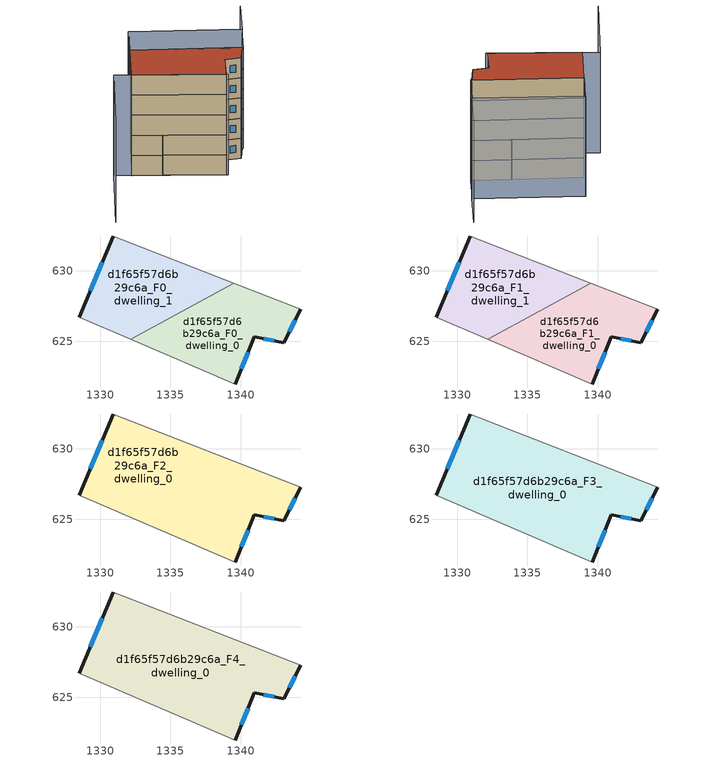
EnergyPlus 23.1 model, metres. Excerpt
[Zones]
d1f65f57d6b29c6a_F0_dwelling_0
 floor ground (EU_floor_Construction): 1344.27,627.26 1343.09,624.89 1340.97,625.31 1339.63,621.95 1332.18,625.14 1339.52,629.12 z0
 wall outside (EU_wall_Construction): 1339.63,621.95 1340.97,625.31 1343.09,624.89 1344.27,627.26 z0:3
 wall adiabatic (EU_wall_Construction): 1332.18,625.14 1339.63,621.95 / 1344.27,627.26 1339.52,629.12 z0:3
 wall to d1f65f57d6b29c6a_F0_dwelling_1 (EU_wall_Construction): 1339.52,629.12 1332.18,625.14 z0:3
 window (EU_Window_Construction): 1343.47,625.66 1343.88,626.49 / 1341.66,625.17 1342.4,625.03 / 1340.06,623.04 1340.53,624.22 z0.98:2.02
d1f65f57d6b29c6a_F0_dwelling_1
 floor ground (EU_floor_Construction): 1339.52,629.12 1332.18,625.14 1328.53,626.7 1330.93,632.49 z0
 wall outside (EU_wall_Construction): 1330.93,632.49 1328.53,626.7 z0:3
 wall adiabatic (EU_wall_Construction): 1339.52,629.12 1330.93,632.49 / 1328.53,626.7 1332.18,625.14 z0:3
 window (EU_Window_Construction): 1330.15,630.61 1329.31,628.58 z0.98:2.02
d1f65f57d6b29c6a_F1_dwelling_0
 floor to d1f65f57d6b29c6a_F0_dwelling_0 (EU_floor_Construction): 1344.27,627.26 1343.09,624.89 1340.97,625.31 1339.63,621.95 1332.18,625.14 1339.52,629.12 z3
 wall outside (EU_wall_Construction): 1339.63,621.95 1340.97,625.31 1343.09,624.89 1344.27,627.26 z3:6
 wall adiabatic (EU_wall_Construction): 1332.18,625.14 1339.63,621.95 / 1344.27,627.26 1339.52,629.12 z3:6
 wall to d1f65f57d6b29c6a_F1_dwelling_1 (EU_wall_Construction): 1339.52,629.12 1332.18,625.14 z3:6
 window (EU_Window_Construction): 1343.47,625.66 1343.88,626.49 / 1341.66,625.17 1342.4,625.03 / 1340.06,623.04 1340.53,624.22 z3.98:5.02
d1f65f57d6b29c6a_F1_dwelling_1
 floor to d1f65f57d6b29c6a_F0_dwelling_1 (EU_floor_Construction): 1339.52,629.12 1332.18,625.14 1328.53,626.7 1330.93,632.49 z3
 wall outside (EU_wall_Construction): 1330.93,632.49 1328.53,626.7 z3:6
 wall adiabatic (EU_wall_Construction): 1339.52,629.12 1330.93,632.49 / 1328.53,626.7 1332.18,625.14 z3:6
 window (EU_Window_Construction): 1330.15,630.61 1329.31,628.58 z3.98:5.02
d1f65f57d6b29c6a_F2_dwelling_0
 floor to d1f65f57d6b29c6a_F1_dwelling_0 (EU_floor_Construction): 1344.27,627.26 1343.09,624.89 1340.97,625.31 1339.63,621.95 1332.18,625.14 1339.52,629.12 z6
 floor to d1f65f57d6b29c6a_F1_dwelling_1 (EU_floor_Construction): 1339.52,629.12 1332.18,625.14 1328.53,626.7 1330.93,632.49 z6
 wall outside (EU_wall_Construction): 1339.63,621.95 1340.97,625.31 1343.09,624.89 1344.27,627.26 / 1330.93,632.49 1328.53,626.7 z6:9
 wall adiabatic (EU_wall_Construction): 1328.53,626.7 1339.63,621.95 / 1344.27,627.26 1330.93,632.49 z6:9
 window (EU_Window_Construction): 1341.66,625.17 1342.4,625.03 / 1340.06,623.04 1340.53,624.22 / 1330.15,630.61 1329.31,628.58 / 1343.47,625.66 1343.88,626.49 z6.98:8.02
d1f65f57d6b29c6a_F3_dwelling_0
 floor to d1f65f57d6b29c6a_F2_dwelling_0 (EU_floor_Construction): 1344.27,627.26 1343.09,624.89 1340.97,625.31 1339.63,621.95 1328.53,626.7 1330.93,632.49 z9
 wall outside (EU_wall_Construction): 1339.63,621.95 1340.97,625.31 1343.09,624.89 1344.27,627.26 / 1330.93,632.49 1328.53,626.7 z9:12
 wall adiabatic (EU_wall_Construction): 1328.53,626.7 1339.63,621.95 / 1344.27,627.26 1330.93,632.49 z9:12
 window (EU_Window_Construction): 1341.66,625.17 1342.4,625.03 / 1340.06,623.04 1340.53,624.22 / 1330.15,630.61 1329.31,628.58 / 1343.47,625.66 1343.88,626.49 z9.98:11.02
d1f65f57d6b29c6a_F4_dwelling_0
 floor to d1f65f57d6b29c6a_F3_dwelling_0 (EU_floor_Construction): 1344.27,627.26 1343.09,624.89 1340.97,625.31 1339.63,621.95 1328.53,626.7 1330.93,632.49 z12
 wall outside (EU_wall_Construction): 1339.63,621.95 1340.97,625.31 1343.09,624.89 1344.27,627.26 / 1330.93,632.49 1328.53,626.7 z12:15
 wall adiabatic (EU_wall_Construction): 1328.53,626.7 1339.63,621.95 / 1344.27,627.26 1330.93,632.49 z12:15
 window (EU_Window_Construction): 1341.66,625.17 1342.4,625.03 / 1340.06,623.04 1340.53,624.22 / 1330.15,630.61 1329.31,628.58 / 1343.47,625.66 1343.88,626.49 z12.98:14.02
 roof outside (EU_roof_Construction): 1343.09,624.89 1344.27,627.26 1330.93,632.49 1328.53,626.7 1339.63,621.95 1340.97,625.31 z15
shading: 1321.91,617.06 1326.42,627.6 / 1326.42,627.6 1339.91,621.83 / 1348.28,636.67 1346.09,631.29 / 1346.09,631.29 1332.6,636.79 / 1332.64,636.78 1346.06,631.3 / 1346.06,631.3 1344.31,627.03 / 1344.31,627.03 1330.89,632.5 / 1330.89,632.5 1332.64,636.78 z0:15
[Building]
EU S2 Campaign: North Axis=0; Terrain=City; Solar Distribution=FullExterior
[Site:Location]
Bologna: Latitude=44.5; Longitude=11.25; Time Zone=1; Elevation=37
[SizingPeriod:WeatherFileDays]
AnnualSizingPeriod: Begin Month=1; Begin Day of Month=1; End Month=12; End Day of Month=31; Day of Week for Start Day=Monday; Use Weather File Daylight Saving Period=No; Use Weather File Rain and Snow Indicators=No
[MATERIAL]
EU_InternalMass_Material: Roughness=MediumRough; Thickness=0.1; Conductivity=1; Density=1800; Specific Heat=900; Thermal Absorptance=0.9; Solar Absorptance=0.7; Visible Absorptance=0.7
[MATERIAL:NOMASS] Roughness=MediumRough; Thermal Absorptance=0.9; Solar Absorptance=0.7; Visible Absorptance=0.7
Name | Thermal Resistance
EU_wall_NoMass | 0.905828
EU_roof_NoMass | 0.37593
EU_floor_NoMass | 0.67114
[WINDOWMATERIAL:SIMPLEGLAZINGSYSTEM]
EU_Window_SimpleGlazing: UFactor=4.52486; Solar Heat Gain Coefficient=0.85; Visible Transmittance=0.85
[CONSTRUCTION]
EU_wall_Construction: EU_wall_NoMass
EU_roof_Construction: EU_roof_NoMass
EU_floor_Construction: EU_floor_NoMass
EU_Window_Construction: EU_Window_SimpleGlazing
EU_InternalMass_Construction: EU_InternalMass_Material
[ZONE] Type=1; Multiplier=1; Ceiling Height=autocalculate; Floor Area=autocalculate; Part of Total Floor Area=Yes
Name | Volume
d1f65f57d6b29c6a_F0_dwelling_0 | 125.858
d1f65f57d6b29c6a_F1_dwelling_0 | 125.859
d1f65f57d6b29c6a_F2_dwelling_0 | 251.713
d1f65f57d6b29c6a_F3_dwelling_0; d1f65f57d6b29c6a_F4_dwelling_0 | 251.712
d1f65f57d6b29c6a_F0_dwelling_1; d1f65f57d6b29c6a_F1_dwelling_1 | 125.865
[INTERNALMASS] Construction=EU_InternalMass_Construction
Name | Zone or ZoneList | Surface Area
d1f65f57d6b29c6a_F0_dwelling_0_EU_InternalMass | d1f65f57d6b29c6a_F0_dwelling_0 | 41.953
d1f65f57d6b29c6a_F0_dwelling_1_EU_InternalMass | d1f65f57d6b29c6a_F0_dwelling_1 | 41.9551
d1f65f57d6b29c6a_F1_dwelling_0_EU_InternalMass | d1f65f57d6b29c6a_F1_dwelling_0 | 41.953
d1f65f57d6b29c6a_F1_dwelling_1_EU_InternalMass | d1f65f57d6b29c6a_F1_dwelling_1 | 41.9551
d1f65f57d6b29c6a_F2_dwelling_0_EU_InternalMass | d1f65f57d6b29c6a_F2_dwelling_0 | 83.904
d1f65f57d6b29c6a_F3_dwelling_0_EU_InternalMass | d1f65f57d6b29c6a_F3_dwelling_0 | 83.904
d1f65f57d6b29c6a_F4_dwelling_0_EU_InternalMass | d1f65f57d6b29c6a_F4_dwelling_0 | 83.904
[OTHEREQUIPMENT] Fuel Type=Electricity; Design Level Calculation Method=Watts/Area; Power per Zone Floor Area=1; Fraction Latent=0; Fraction Radiant=0; Fraction Lost=0; Carbon Dioxide Generation Rate=0; EndUse Subcategory=EU_Step8_InternalGains
Name | Zone or ZoneList or Space or SpaceList | Schedule
EU_Step8_InternalGain_d1f65f57d6b29c6a_F0_dwelling_0_f000 | d1f65f57d6b29c6a_F0_dwelling_0 | EU_Step8_GainSchedule_d1f65f57d6b29c6a_F0_dwelling_0_f000
EU_Step8_InternalGain_d1f65f57d6b29c6a_F0_dwelling_1_f000 | d1f65f57d6b29c6a_F0_dwelling_1 | EU_Step8_GainSchedule_d1f65f57d6b29c6a_F0_dwelling_1_f000
EU_Step8_InternalGain_d1f65f57d6b29c6a_F1_dwelling_0_f000 | d1f65f57d6b29c6a_F1_dwelling_0 | EU_Step8_GainSchedule_d1f65f57d6b29c6a_F1_dwelling_0_f000
EU_Step8_InternalGain_d1f65f57d6b29c6a_F1_dwelling_1_f000 | d1f65f57d6b29c6a_F1_dwelling_1 | EU_Step8_GainSchedule_d1f65f57d6b29c6a_F1_dwelling_1_f000
EU_Step8_InternalGain_d1f65f57d6b29c6a_F2_dwelling_0_f000 | d1f65f57d6b29c6a_F2_dwelling_0 | EU_Step8_GainSchedule_d1f65f57d6b29c6a_F2_dwelling_0_f000
EU_Step8_InternalGain_d1f65f57d6b29c6a_F3_dwelling_0_f000 | d1f65f57d6b29c6a_F3_dwelling_0 | EU_Step8_GainSchedule_d1f65f57d6b29c6a_F3_dwelling_0_f000
EU_Step8_InternalGain_d1f65f57d6b29c6a_F4_dwelling_0_f000 | d1f65f57d6b29c6a_F4_dwelling_0 | EU_Step8_GainSchedule_d1f65f57d6b29c6a_F4_dwelling_0_f000
[ZONEVENTILATION:DESIGNFLOWRATE] Schedule=EU_AlwaysOn; Design Flow Rate Calculation Method=AirChanges/Hour; Air Changes per Hour=0.73129; Ventilation Type=Natural; Fan Pressure Rise=0; Fan Total Efficiency=1; Constant Term Coefficient=1; Temperature Term Coefficient=0; Velocity Term Coefficient=0; Velocity Squared Term Coefficient=0; Minimum Indoor Temperature=-100; Maximum Indoor Temperature=100; Delta Temperature=-100; Minimum Outdoor Temperature=-100; Maximum Outdoor Temperature=100; Maximum Wind Speed=40
Name | Zone or ZoneList or Space or SpaceList
EU_ConstantAir_d1f65f57d6b29c6a_F0_dwelling_0 | d1f65f57d6b29c6a_F0_dwelling_0
EU_ConstantAir_d1f65f57d6b29c6a_F0_dwelling_1 | d1f65f57d6b29c6a_F0_dwelling_1
EU_ConstantAir_d1f65f57d6b29c6a_F1_dwelling_0 | d1f65f57d6b29c6a_F1_dwelling_0
EU_ConstantAir_d1f65f57d6b29c6a_F1_dwelling_1 | d1f65f57d6b29c6a_F1_dwelling_1
EU_ConstantAir_d1f65f57d6b29c6a_F2_dwelling_0 | d1f65f57d6b29c6a_F2_dwelling_0
EU_ConstantAir_d1f65f57d6b29c6a_F3_dwelling_0 | d1f65f57d6b29c6a_F3_dwelling_0
EU_ConstantAir_d1f65f57d6b29c6a_F4_dwelling_0 | d1f65f57d6b29c6a_F4_dwelling_0
[HVACTEMPLATE:THERMOSTAT] Constant Heating Setpoint=20; Constant Cooling Setpoint=50
EU_HeatOnly_d1f65f57d6b29c6a_F0_dwelling_0; EU_HeatOnly_d1f65f57d6b29c6a_F0_dwelling_1; EU_HeatOnly_d1f65f57d6b29c6a_F1_dwelling_0; EU_HeatOnly_d1f65f57d6b29c6a_F1_dwelling_1; EU_HeatOnly_d1f65f57d6b29c6a_F2_dwelling_0; EU_HeatOnly_d1f65f57d6b29c6a_F3_dwelling_0; EU_HeatOnly_d1f65f57d6b29c6a_F4_dwelling_0
[HVACTEMPLATE:ZONE:IDEALLOADSAIRSYSTEM] System Availability Schedule=EU_AlwaysOn; Maximum Heating Supply Air Temperature=50; Minimum Cooling Supply Air Temperature=13; Maximum Heating Supply Air Humidity Ratio=0.0156; Minimum Cooling Supply Air Humidity Ratio=0.0077; Heating Limit=NoLimit; Cooling Limit=NoLimit; Heating Availability Schedule=EU_AlwaysOn; Cooling Availability Schedule=EU_CoolingOff; Dehumidification Control Type=ConstantSensibleHeatRatio; Cooling Sensible Heat Ratio=0.7; Dehumidification Setpoint=60; Humidification Control Type=None; Humidification Setpoint=30; Outdoor Air Method=None; Outdoor Air Flow Rate per Person=0.00944; Outdoor Air Flow Rate per Zone Floor Area=0; Outdoor Air Flow Rate per Zone=0; Demand Controlled Ventilation Type=None; Outdoor Air Economizer Type=NoEconomizer; Heat Recovery Type=None; Sensible Heat Recovery Effectiveness=0.7; Latent Heat Recovery Effectiveness=0.65
Name | Template Thermostat
d1f65f57d6b29c6a_F0_dwelling_0 | EU_HeatOnly_d1f65f57d6b29c6a_F0_dwelling_0
d1f65f57d6b29c6a_F0_dwelling_1 | EU_HeatOnly_d1f65f57d6b29c6a_F0_dwelling_1
d1f65f57d6b29c6a_F1_dwelling_0 | EU_HeatOnly_d1f65f57d6b29c6a_F1_dwelling_0
d1f65f57d6b29c6a_F1_dwelling_1 | EU_HeatOnly_d1f65f57d6b29c6a_F1_dwelling_1
d1f65f57d6b29c6a_F2_dwelling_0 | EU_HeatOnly_d1f65f57d6b29c6a_F2_dwelling_0
d1f65f57d6b29c6a_F3_dwelling_0 | EU_HeatOnly_d1f65f57d6b29c6a_F3_dwelling_0
d1f65f57d6b29c6a_F4_dwelling_0 | EU_HeatOnly_d1f65f57d6b29c6a_F4_dwelling_0
[SIZING:ZONE] Zone Cooling Design Supply Air Temperature Input Method=SupplyAirTemperature; Zone Cooling Design Supply Air Temperature=13; Zone Heating Design Supply Air Temperature Input Method=SupplyAirTemperature; Zone Heating Design Supply Air Temperature=50; Zone Cooling Design Supply Air Humidity Ratio=0.008; Zone Heating Design Supply Air Humidity Ratio=0.008; Cooling Design Air Flow Method=DesignDay; Cooling Design Air Flow Rate=0; Cooling Minimum Air Flow per Zone Floor Area=0.000762; Cooling Minimum Air Flow=0; Cooling Minimum Air Flow Fraction=0.2; Heating Design Air Flow Method=DesignDay; Heating Design Air Flow Rate=0; Heating Maximum Air Flow per Zone Floor Area=0.002032; Heating Maximum Air Flow=0.141576; Heating Maximum Air Flow Fraction=0.3; Account for Dedicated Outdoor Air System=No; Dedicated Outdoor Air System Control Strategy=NeutralSupplyAir; Dedicated Outdoor Air Low Setpoint Temperature for Design=autosize; Dedicated Outdoor Air High Setpoint Temperature for Design=autosize; Zone Load Sizing Method=Sensible Load Only No Latent Load; Zone Latent Cooling Design Supply Air Humidity Ratio Input Method=HumidityRatioDifference; Zone Cooling Design Supply Air Humidity Ratio Difference=0.005; Zone Latent Heating Design Supply Air Humidity Ratio Input Method=HumidityRatioDifference; Zone Humidification Design Supply Air Humidity Ratio Difference=0.005
d1f65f57d6b29c6a_F0_dwelling_0; d1f65f57d6b29c6a_F0_dwelling_1; d1f65f57d6b29c6a_F1_dwelling_0; d1f65f57d6b29c6a_F1_dwelling_1; d1f65f57d6b29c6a_F2_dwelling_0; d1f65f57d6b29c6a_F3_dwelling_0; d1f65f57d6b29c6a_F4_dwelling_0
[SCHEDULE:CONSTANT]
Name | Hourly Value
EU_AlwaysOn | 1
EU_CoolingOff | 0
[SCHEDULE:FILE] Column Number=1; Rows to Skip at Top=0; Number of Hours of Data=8760; Column Separator=Comma; Interpolate to Timestep=No; Minutes per Item=60; Adjust Schedule for Daylight Savings=Yes
Name | File
EU_Step8_GainSchedule_d1f65f57d6b29c6a_F0_dwelling_0_f000 | ../../schedules/d1f65f57d6b29c6a/d1f65f57d6b29c6a_F0_dwelling_0_f000_gain.csv
EU_Step8_GainSchedule_d1f65f57d6b29c6a_F0_dwelling_1_f000 | ../../schedules/d1f65f57d6b29c6a/d1f65f57d6b29c6a_F0_dwelling_1_f000_gain.csv
EU_Step8_GainSchedule_d1f65f57d6b29c6a_F1_dwelling_0_f000 | ../../schedules/d1f65f57d6b29c6a/d1f65f57d6b29c6a_F1_dwelling_0_f000_gain.csv
EU_Step8_GainSchedule_d1f65f57d6b29c6a_F1_dwelling_1_f000 | ../../schedules/d1f65f57d6b29c6a/d1f65f57d6b29c6a_F1_dwelling_1_f000_gain.csv
EU_Step8_GainSchedule_d1f65f57d6b29c6a_F2_dwelling_0_f000 | ../../schedules/d1f65f57d6b29c6a/d1f65f57d6b29c6a_F2_dwelling_0_f000_gain.csv
EU_Step8_GainSchedule_d1f65f57d6b29c6a_F3_dwelling_0_f000 | ../../schedules/d1f65f57d6b29c6a/d1f65f57d6b29c6a_F3_dwelling_0_f000_gain.csv
EU_Step8_GainSchedule_d1f65f57d6b29c6a_F4_dwelling_0_f000 | ../../schedules/d1f65f57d6b29c6a/d1f65f57d6b29c6a_F4_dwelling_0_f000_gain.csv
